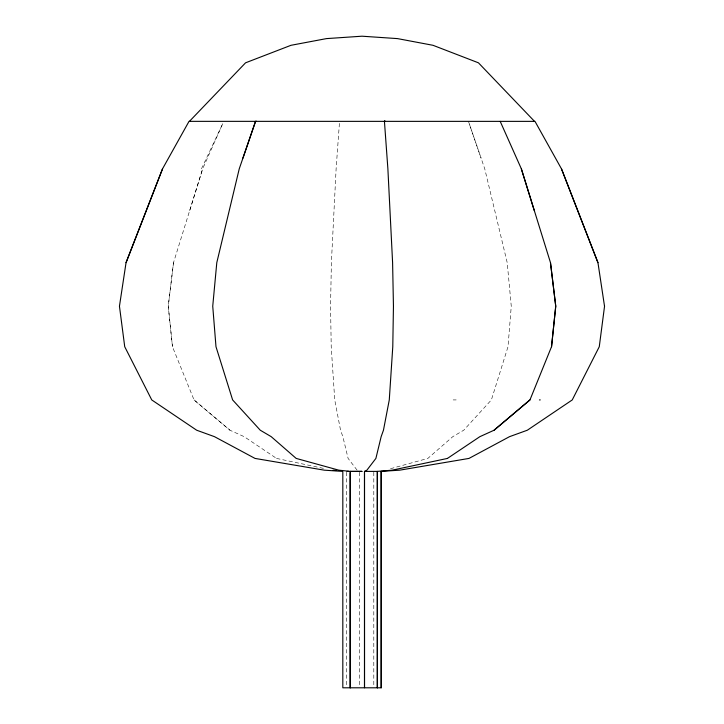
<?xml version="1.0" encoding="UTF-8"?>
<svg xmlns="http://www.w3.org/2000/svg" width="724" height="724" viewBox="0 0 724 724"><rect width="100%" height="100%" fill="white"/><g stroke="black" fill="none" stroke-linecap="round" stroke-linejoin="round"><path stroke-width="0.54" stroke-dasharray="3.62 2.71" d="M357.095 470.166L348.108 458.41L342.868 436.672L340.542 430.21L334.741 399.938L331.221 346.724L330.551 306.216L331.384 262.676L336.117 168.819L339.556 121.37M201.471 168.819L222.883 123.361L202.648 168.837L173.507 262.676L168.249 306.216L172.457 346.724L194.05 399.938L229.924 430.219L244.16 436.663L276.55 458.41M173.525 262.658L168.267 306.198L172.475 346.715M189.697 210.603L202.666 168.837M390.526 468.709L427.83 458.41L452.79 436.663L463.74 430.21L491.379 399.919L508.013 346.715L511.262 306.198L507.207 262.658L484.754 168.837L469.17 123.478M453.161 399.919L456.183 399.919M276.532 458.419L325.592 468.835M194.068 399.919L229.942 430.21M468.455 121.37L481.089 158.149M373.801 472.238L373.801 685.574M359.493 472.238L359.511 685.574M346.678 472.238L346.669 685.574"/><path stroke-width="1.09" d="M350.199 472.709L350.199 687.791L350.199 471.378L338.796 470.166L296.17 458.41L271.21 436.663L260.26 430.21L232.621 399.919L215.987 346.715L212.738 306.198L216.793 262.658L239.246 168.837L255.554 121.37L256.441 121.342M364.507 472.709L364.507 687.791L364.489 471.396L366.905 470.166L375.892 458.41L381.15 436.672L383.458 430.21L389.277 399.929L392.779 346.724L393.449 306.216L392.598 262.676L387.883 168.819L384.435 121.37L385.141 121.37L384.408 121.161L385.259 121.351M377.322 687.791L377.322 471.378L392.137 470.175L447.468 458.419M342.823 472.238L342.814 687.8L381.213 687.8L381.177 472.709M447.45 458.41L479.858 436.672L494.076 430.219L529.95 399.938L551.525 346.715L555.733 306.198L550.493 262.676L521.352 168.837L500.203 121.37M551.543 346.724L555.751 306.216L550.475 262.658M604.531 306.297L597.952 262.676L561.471 168.837L534.991 121.37L189.027 121.351L162.538 168.819L126.048 262.658L119.451 306.216L124.727 346.724L151.759 399.938L196.675 430.219L214.476 436.663L255.02 458.419L324.289 470.166L342.814 471.414M604.549 306.216L599.273 346.724L572.241 399.938L527.325 430.219L509.524 436.663L468.98 458.419L399.711 470.166L381.177 471.378L381.177 472.238M242.911 158.149L255.545 121.37L256.341 121.37M126.048 262.658L162.529 168.837M534.502 121.351L478.446 62.816L433.024 45.304L397.512 38.607L362 36.2L326.488 38.607L290.976 45.304L245.554 62.816L189.426 121.37M494.058 430.21L529.932 399.919M384.489 121.37L385.141 121.37M539.434 399.919L540.249 399.919M347.022 471.396L348.868 471.396M332.904 470.265L336.045 470.51M561.471 168.819L597.952 262.658M521.334 168.837L534.303 210.603M364.507 472.238L364.507 471.414L377.331 471.396L377.331 687.8M381.186 471.396L381.186 687.8M361.937 471.378L350.199 471.405L361.937 471.378"/></g></svg>
